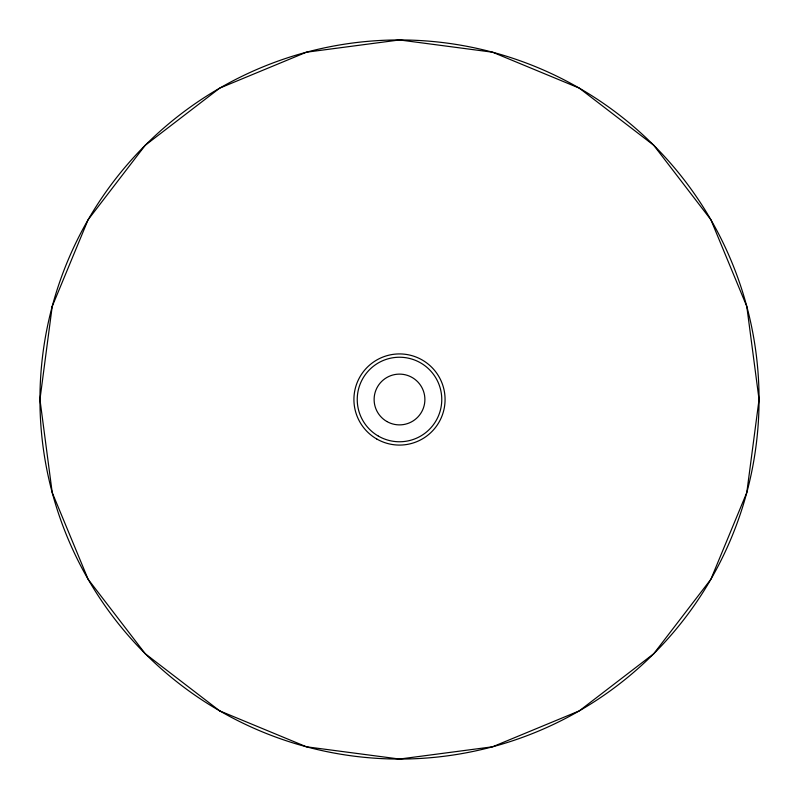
<?xml version="1.0" encoding="UTF-8"?>
<svg xmlns="http://www.w3.org/2000/svg" width="799" height="799" viewBox="0 0 799 799"><rect width="100%" height="100%" fill="white"/><g stroke="black" fill="none" stroke-linecap="round" stroke-linejoin="round"><path stroke-width="1.2" d="M52.205 306.446L39.95 399.5L52.205 492.554L88.12 579.275L145.258 653.742L219.725 710.88L306.446 746.795L399.5 759.05L492.554 746.795L579.275 710.88L653.742 653.742L710.88 579.275L746.795 492.554L759.05 399.5L746.795 306.446L710.88 219.725L653.742 145.258L579.275 88.12L492.554 52.205L399.5 39.95L306.446 52.205L219.725 88.12L145.258 145.258L88.12 219.725L52.205 306.446M376.709 438.971A45.573 45.573 0 0 0 445.073 399.5A45.573 45.573 0 0 0 376.709 360.029A45.573 45.573 0 0 0 376.709 438.971M386.806 421.482A25.388 25.388 0 0 0 424.888 399.5A25.388 25.388 0 0 0 386.806 377.518A25.388 25.388 0 0 0 386.806 421.482M378.366 436.104A42.267 42.267 0 0 0 441.767 399.5A42.267 42.267 0 0 0 378.366 362.896A42.267 42.267 0 0 0 378.366 436.104M219.725 710.88A359.55 359.55 0 0 0 759.05 399.5A359.55 359.55 0 0 0 219.725 88.12A359.55 359.55 0 0 0 219.725 710.88"/></g></svg>
